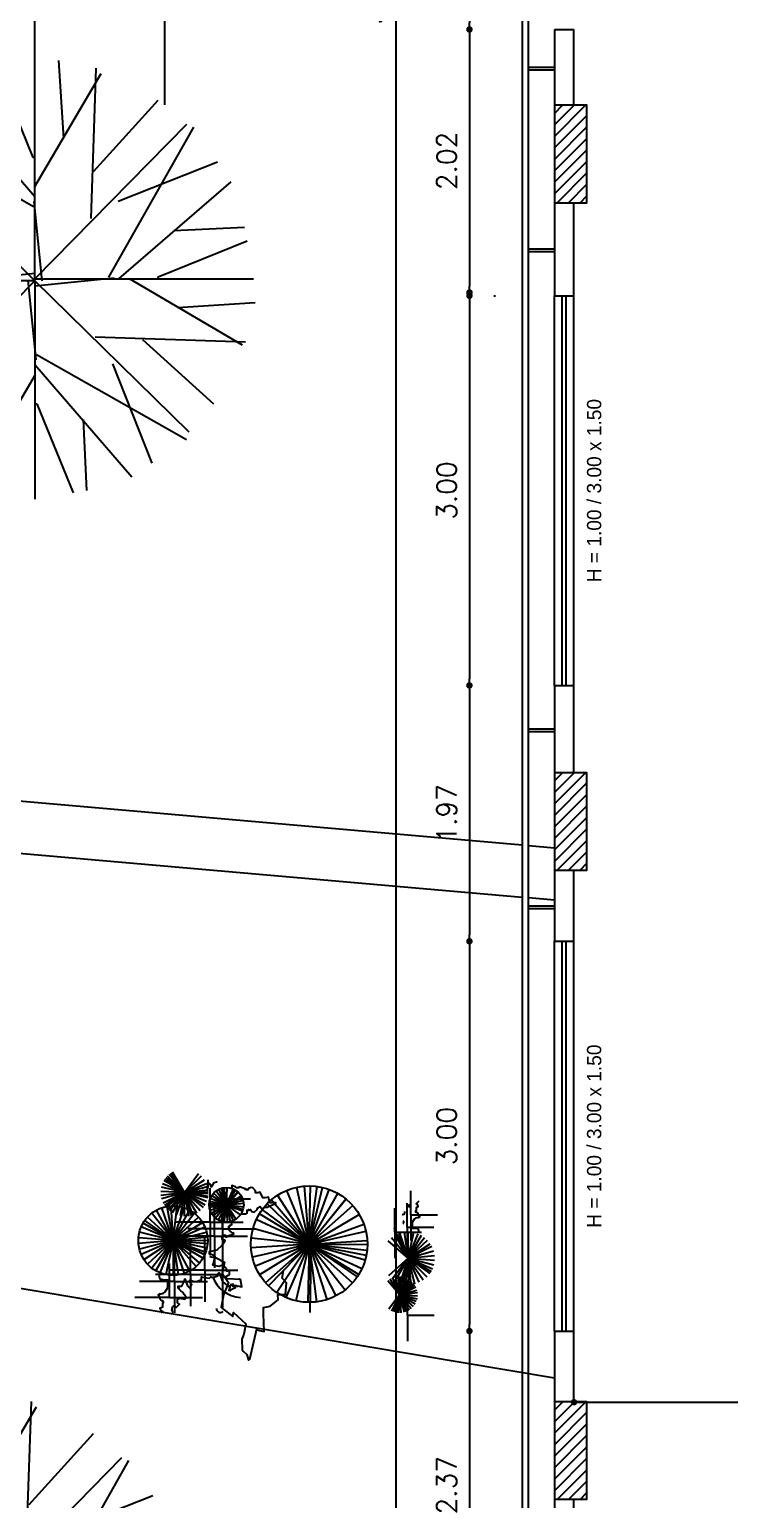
# Model space of a CAD drawing. Header units: millimetres. Extents: x 387 to 811, y 539 to 827.
# Drawn here: x 631.27 to 636.66, y 744.02 to 755.33 of the extents above; entities that cross this region are included whole.
import ezdxf
from ezdxf.enums import TextEntityAlignment as Align

# ---------------------------------------------------------------- set-up
doc = ezdxf.new("R2010")
doc.units = ezdxf.units.MM
for name, color, linetype in [('cuvas de nível', 51, 'Continuous'), ('ESQUADRIAS', 6, 'Continuous'), ('LINHA FINA', 8, 'Continuous'), ('MOBILIARIO', 3, 'Continuous'), ('parede vista', 2, 'Continuous'), ('PAREDES EM CORTE', 5, 'Continuous'), ('pilar', 4, 'Continuous'), ('TEXTO', 4, 'Continuous'), ('vegetação', 112, 'Continuous')]:
    doc.layers.add(name, color=color, linetype=linetype)
doc.styles.add('ROMANS', font='romans')
doc.dimstyles.new('Cotas_trabalho', dxfattribs={"dimtxt": 0.15, "dimasz": 0.05, "dimexe": 0.2, "dimexo": 0.2, "dimgap": 0.1, "dimtad": 1, "dimzin": 4, "dimdsep": 46, "dimtxsty": 'ROMANS', "dimblk": 'DOT', "dimcen": 0.5, "dimclrd": 256, "dimclre": 256, "dimclrt": 256, "dimadec": 0, "dimazin": 0, "dimtfac": 0.666667, "dimtmove": 2, "dimatfit": 0, "dimldrblk": 'DOT', "dimfxl": 1, "dimtolj": 1, "dimtzin": 4, "dimarcsym": 0})

# ---------------------------------------------------------------- blocks, each defined once
blk = doc.blocks.new('T2', base_point=(179.76, 122.92))
for p, q in [((166.66, 160.66), (165.76, 179.9)), ((179.27, 156.4), (169.42, 180.59)), ((179.76, 122.92), (179.76, 182.32)), ((187.6, 161.67), (186.23, 182.74)), ((179.77, 145.68), (153.43, 176.25)), ((179.68, 148.48), (197.76, 179.21)), ((158.72, 145.53), (148.04, 172.54)), ((137.87, 164.08), (179.76, 122.92)), ((179.38, 143.01), (138.6, 166.06)), ((150.5, 138.92), (131.2, 156.4)), ((179.76, 156.27), (179.27, 156.4)), ((181.73, 122.9), (179.52, 144.47)), ((163.39, 138.18), (122.51, 139.57))]:
    blk.add_line(p, q)
blk = doc.blocks.new('AHUA1PL2')
for p, q in [((-0.371, 1.069), (-0.397, 1.614)), ((-0.014, 0.948), (-0.293, 1.634)), ((-0.002, 0.724), (0.51, 1.595)), ((0, 0), (0, 1.683)), ((0.222, 1.098), (0.183, 1.695)), ((0, 0.645), (-0.746, 1.511)), ((-0.596, 0.641), (-0.899, 1.406)), ((-1.187, 1.166), (0, 0)), ((-0.011, 0.569), (-1.166, 1.222)), ((-0.829, 0.453), (-1.376, 0.948)), ((0, 0.945), (-0.014, 0.948)), ((0.056, -0.001), (-0.007, 0.61)), ((-0.464, 0.432), (-1.622, 0.472))]:
    blk.add_line(p, q)
at = {"xscale": 0.02833333322, "yscale": 0.02833333322, "zscale": 0.02833333322}
for p, rotation in [((0, 0.015), 269.9999999999999), ((0, 0), 89.99999999999999), ((0, 0), 180)]:
    blk.add_blockref('T2', p, dxfattribs=dict(at, rotation=rotation))
blk = doc.blocks.new('_DOT')
at = {"color": 0, "linetype": 'ByBlock'}
blk.add_line((-0.5, 0), (-1, 0), dxfattribs=at)
at = {"color": 0, "linetype": 'ByBlock', "const_width": 0.5}
blk.add_lwpolyline([(-0.25, 0, 1), (0.25, 0, 1)], format="xyb", close=True, dxfattribs=at)
blk = doc.blocks.new('*D276')
at = {"lineweight": -2}
blk.add_line((634.659, 758.284), (634.659, 755.384), dxfattribs=at)
at = {"layer": 'Defpoints', "color": 0}
for p in [(634.659, 758.334), (634.659, 755.334), (634.659, 755.334)]:
    blk.add_point(p, dxfattribs=at)
at = {"lineweight": -2, "xscale": 0.05, "yscale": 0.05, "zscale": 0.05}
for p, rotation in [((634.659, 758.334), 90), ((634.659, 755.334), 270)]:
    blk.add_blockref('_DOT', p, dxfattribs=dict(at, rotation=rotation))
at = {"insert": (634.484, 756.834), "char_height": 0.15, "attachment_point": 5, "rotation": 90, "style": 'ROMANS'}
blk.add_mtext('\\A1;3.00', dxfattribs=at)
blk = doc.blocks.new('*D277')
at = {"lineweight": -2}
blk.add_line((634.659, 755.284), (634.659, 753.359), dxfattribs=at)
at = {"layer": 'Defpoints', "color": 0}
for p in [(634.659, 755.334), (634.659, 753.309), (634.659, 753.309)]:
    blk.add_point(p, dxfattribs=at)
at = {"lineweight": -2, "xscale": 0.05, "yscale": 0.05, "zscale": 0.05}
for p, rotation in [((634.659, 755.334), 90), ((634.659, 753.309), 270)]:
    blk.add_blockref('_DOT', p, dxfattribs=dict(at, rotation=rotation))
at = {"insert": (634.484, 754.322), "char_height": 0.15, "attachment_point": 5, "rotation": 90, "style": 'ROMANS'}
blk.add_mtext('\\A1;2.02', dxfattribs=at)
blk = doc.blocks.new('*D278')
at = {"lineweight": -2}
for p, q in [((634.659, 753.234), (634.659, 750.334)), ((634.846, 753.284), (634.859, 753.284))]:
    blk.add_line(p, q, dxfattribs=at)
at = {"layer": 'Defpoints', "color": 0}
for p in [(634.646, 753.284), (634.659, 750.284), (634.659, 750.284)]:
    blk.add_point(p, dxfattribs=at)
at = {"lineweight": -2, "xscale": 0.05, "yscale": 0.05, "zscale": 0.05}
for p, rotation in [((634.659, 753.284), 90), ((634.659, 750.284), 270)]:
    blk.add_blockref('_DOT', p, dxfattribs=dict(at, rotation=rotation))
at = {"insert": (634.484, 751.784), "char_height": 0.15, "attachment_point": 5, "rotation": 90, "style": 'ROMANS'}
blk.add_mtext('\\A1;3.00', dxfattribs=at)
blk = doc.blocks.new('*D279')
at = {"lineweight": -2}
blk.add_line((634.659, 750.234), (634.659, 748.364), dxfattribs=at)
at = {"layer": 'Defpoints', "color": 0}
for p in [(634.659, 750.284), (634.659, 748.314), (634.659, 748.314)]:
    blk.add_point(p, dxfattribs=at)
at = {"lineweight": -2, "xscale": 0.05, "yscale": 0.05, "zscale": 0.05}
for p, rotation in [((634.659, 750.284), 90), ((634.659, 748.314), 270)]:
    blk.add_blockref('_DOT', p, dxfattribs=dict(at, rotation=rotation))
at = {"insert": (634.484, 749.299), "char_height": 0.15, "attachment_point": 5, "rotation": 90, "style": 'ROMANS'}
blk.add_mtext('\\A1;1.97', dxfattribs=at)
blk = doc.blocks.new('*D280')
at = {"lineweight": -2}
blk.add_line((634.659, 748.264), (634.659, 745.364), dxfattribs=at)
at = {"layer": 'Defpoints', "color": 0}
for p in [(634.659, 748.314), (634.659, 745.314), (634.659, 745.314)]:
    blk.add_point(p, dxfattribs=at)
at = {"lineweight": -2, "xscale": 0.05, "yscale": 0.05, "zscale": 0.05}
for p, rotation in [((634.659, 748.314), 90), ((634.659, 745.314), 270)]:
    blk.add_blockref('_DOT', p, dxfattribs=dict(at, rotation=rotation))
at = {"insert": (634.484, 746.814), "char_height": 0.15, "attachment_point": 5, "rotation": 90, "style": 'ROMANS'}
blk.add_mtext('\\A1;3.00', dxfattribs=at)
blk = doc.blocks.new('*D281')
at = {"lineweight": -2}
blk.add_line((634.659, 745.264), (634.659, 742.99), dxfattribs=at)
at = {"layer": 'Defpoints', "color": 0}
for p in [(634.659, 745.314), (634.659, 742.94), (634.659, 742.94)]:
    blk.add_point(p, dxfattribs=at)
at = {"lineweight": -2, "xscale": 0.05, "yscale": 0.05, "zscale": 0.05}
for p, rotation in [((634.659, 745.314), 90), ((634.659, 742.94), 270)]:
    blk.add_blockref('_DOT', p, dxfattribs=dict(at, rotation=rotation))
at = {"insert": (634.484, 744.127), "char_height": 0.15, "attachment_point": 5, "rotation": 90, "style": 'ROMANS'}
blk.add_mtext('\\A1;2.37', dxfattribs=at)
blk = doc.blocks.new('*D284')
at = {"lineweight": -2}
for p, q in [((634.093, 773.11), (634.093, 738.21)), ((634.281, 738.16), (634.293, 738.16))]:
    blk.add_line(p, q, dxfattribs=at)
at = {"layer": 'Defpoints', "color": 0}
for p in [(634.093, 773.16), (634.081, 738.16), (634.093, 738.16)]:
    blk.add_point(p, dxfattribs=at)
at = {"lineweight": -2, "xscale": 0.05, "yscale": 0.05, "zscale": 0.05}
for p, rotation in [((634.093, 773.16), 90), ((634.093, 738.16), 270)]:
    blk.add_blockref('_DOT', p, dxfattribs=dict(at, rotation=rotation))
at = {"insert": (633.918, 755.66), "char_height": 0.15, "attachment_point": 5, "rotation": 90, "style": 'ROMANS'}
blk.add_mtext('\\A1;35.00', dxfattribs=at)
blk = doc.blocks.new('*D289')
at = {"lineweight": -2}
blk.add_line((635.514, 744.766), (641.264, 744.766), dxfattribs=at)
at = {"layer": 'Defpoints', "color": 0}
for p in [(635.464, 744.766, 54), (641.314, 744.766, 54), (641.314, 744.766)]:
    blk.add_point(p, dxfattribs=at)
at = {"lineweight": -2, "xscale": 0.05, "yscale": 0.05, "zscale": 0.05, "rotation": 180}
blk.add_blockref('_DOT', (635.464, 744.766), dxfattribs=at)
at = {"lineweight": -2, "xscale": 0.05, "yscale": 0.05, "zscale": 0.05}
blk.add_blockref('_DOT', (641.314, 744.766), dxfattribs=at)
at = {"insert": (638.389, 744.941), "char_height": 0.15, "attachment_point": 5, "style": 'ROMANS'}
blk.add_mtext('\\A1;5.85', dxfattribs=at)

msp = doc.modelspace()

# ---------------------------------------------------------------- hatches: boundary and pattern name
at = {"layer": 'pilar'}
h = msp.add_hatch(dxfattribs=at)
h.set_pattern_fill('ANSI31', color=8, scale=0.5, style=0)
h.set_pattern_definition([(45, (-452.20881, 833.80247), (-0.044194174, 0.044194174), [])])
h.paths.add_polyline_path([(635.564, 754.75), (635.314, 754.75), (635.314, 754), (635.564, 754)])
h = msp.add_hatch(dxfattribs=at)
h.set_pattern_fill('ANSI31', color=8, scale=0.5, style=0)
h.set_pattern_definition([(45, (-452.20881, 828.663334), (-0.044194174, 0.044194174), [])])
h.paths.add_polyline_path([(635.564, 749.611), (635.314, 749.611), (635.314, 748.861), (635.564, 748.861)])
h = msp.add_hatch(dxfattribs=at)
h.set_pattern_fill('ANSI31', color=8, scale=0.5, style=0)
h.set_pattern_definition([(45, (-452.20881, 823.818526), (-0.044194174, 0.044194174), [])])
h.paths.add_polyline_path([(635.564, 744.766), (635.314, 744.766), (635.314, 744.016), (635.564, 744.016)])

# ---------------------------------------------------------------- linework, layer by layer
at = {"layer": 'cuvas de nível'}
msp.add_polyline3d([(613.381, 748.495, 82.966), (620.708, 747.293, 82.966), (628.768, 746.053, 82.966), (635.314, 744.954, 82.966)], dxfattribs=at)
at = {"layer": 'ESQUADRIAS'}
for p, q in [((635.374, 750.284, 54), (635.374, 753.284, 54)), ((635.404, 750.284, 54), (635.404, 753.284, 54)), ((635.374, 745.314, 54), (635.374, 748.314, 54)), ((635.404, 745.314, 54), (635.404, 748.314, 54))]:
    msp.add_line(p, q, dxfattribs=at)
at = {"layer": 'ESQUADRIAS', "elevation": 54}
msp.add_lwpolyline([(635.114, 739.386), (635.114, 771.986), (635.064, 771.986), (635.064, 739.386)], close=True, dxfattribs=at)
at = {"layer": 'LINHA FINA'}
for p, q in [((632.314, 754.753, 54), (632.314, 767.807, 54)), ((631.314, 755.083, 54), (631.314, 767.477, 54))]:
    msp.add_line(p, q, dxfattribs=at)
at = {"layer": 'MOBILIARIO'}
for p, q in [((613.117, 750.977, 31.966), (635.064, 749.057, 31.966)), ((613.494, 750.542, 92.273), (635.064, 748.655, 32.657)), ((635.114, 749.052, 31.966), (635.314, 749.035, 31.966)), ((635.114, 748.651, 32.518), (635.314, 748.633, 31.966))]:
    msp.add_line(p, q, dxfattribs=at)
at = {"layer": 'parede vista'}
for p, q in [((635.114, 755.044, 54), (635.314, 755.044, 54)), ((635.114, 755.024, 54), (635.314, 755.024, 54)), ((635.114, 753.644, 54), (635.314, 753.644, 54)), ((635.114, 753.624, 54), (635.314, 753.624, 54)), ((635.314, 750.284, 54), (635.314, 753.284, 54)), ((635.464, 750.284, 54), (635.464, 753.284, 54)), ((635.114, 749.95, 54), (635.314, 749.95, 54)), ((635.114, 749.93, 54), (635.314, 749.93, 54)), ((635.114, 748.587, 54), (635.314, 748.587, 54)), ((635.114, 748.567, 54), (635.314, 748.567, 54)), ((635.314, 745.314, 54), (635.314, 748.314, 54)), ((635.464, 745.314, 54), (635.464, 748.314, 54))]:
    msp.add_line(p, q, dxfattribs=at)
at = {"layer": 'PAREDES EM CORTE'}
for p, q in [((635.314, 755.334, 54), (635.314, 754.75, 54)), ((635.314, 755.334, 54), (635.464, 755.334, 54)), ((635.464, 754.75, 54), (635.464, 755.334, 54)), ((635.314, 754, 54), (635.314, 753.284, 54)), ((635.464, 753.284, 54), (635.464, 754, 54)), ((635.314, 753.284, 54), (635.464, 753.284, 54)), ((635.314, 753.284, 54), (635.464, 753.284, 54)), ((635.314, 750.284, 54), (635.314, 749.611, 54)), ((635.314, 750.284, 54), (635.464, 750.284, 54)), ((635.314, 750.284, 54), (635.464, 750.284, 54)), ((635.464, 749.611, 54), (635.464, 750.284, 54)), ((635.314, 748.861, 54), (635.314, 748.314, 54)), ((635.464, 748.314, 54), (635.464, 748.861, 54)), ((635.314, 748.314, 54), (635.464, 748.314, 54)), ((635.314, 745.314, 54), (635.314, 744.766, 54)), ((635.314, 745.314, 54), (635.464, 745.314, 54)), ((635.464, 744.766, 54), (635.464, 745.314, 54)), ((635.314, 744.016, 54), (635.314, 742.94, 54)), ((635.464, 742.94, 54), (635.464, 744.016, 54))]:
    msp.add_line(p, q, dxfattribs=at)
at = {"layer": 'pilar', "elevation": 54}
for points in [[(635.314, 754), (635.564, 754), (635.564, 754.75), (635.314, 754.75)], [(635.314, 748.861), (635.564, 748.861), (635.564, 749.611), (635.314, 749.611)], [(635.314, 744.019), (635.564, 744.019), (635.564, 744.769), (635.314, 744.769)]]:
    msp.add_lwpolyline(points, close=True, dxfattribs=at)
at = {"layer": 'vegetação'}
for p, q in [((632.466, 746.38, 31.966), (632.295, 746.446, 31.966)), ((632.466, 746.38, 31.966), (632.295, 746.446, 31.966)), ((632.466, 746.38, 31.966), (632.308, 746.473, 31.966)), ((632.466, 746.38, 31.966), (632.308, 746.473, 31.966)), ((632.466, 746.38, 31.966), (632.314, 746.482, 31.966)), ((632.466, 746.38, 31.966), (632.314, 746.482, 31.966)), ((632.466, 746.38, 31.966), (632.324, 746.495, 31.966)), ((632.466, 746.38, 31.966), (632.324, 746.495, 31.966)), ((632.466, 746.38, 31.966), (632.334, 746.507, 31.966)), ((632.466, 746.38, 31.966), (632.334, 746.507, 31.966)), ((632.466, 746.38, 31.966), (632.347, 746.519, 31.966)), ((632.466, 746.38, 31.966), (632.347, 746.519, 31.966)), ((632.466, 746.38, 31.966), (632.359, 746.528, 31.966)), ((632.466, 746.38, 31.966), (632.359, 746.528, 31.966)), ((632.466, 746.38, 31.966), (632.372, 746.537, 31.966)), ((632.466, 746.38, 31.966), (632.372, 746.537, 31.966)), ((632.466, 746.38, 31.966), (632.574, 746.527, 31.966)), ((632.466, 746.38, 31.966), (632.574, 746.527, 31.966)), ((632.466, 746.38, 31.966), (632.595, 746.509, 31.966)), ((632.466, 746.38, 31.966), (632.595, 746.509, 31.966)), ((632.466, 746.38, 31.966), (632.619, 746.479, 31.966)), ((632.466, 746.38, 31.966), (632.619, 746.479, 31.966)), ((632.466, 746.38, 31.966), (632.619, 746.479, 31.966)), ((632.466, 746.38, 31.966), (632.619, 746.479, 31.966)), ((632.466, 746.38, 31.966), (632.634, 746.45, 31.966)), ((632.466, 746.38, 31.966), (632.634, 746.45, 31.966)), ((632.466, 746.38, 31.966), (632.283, 746.387, 31.966)), ((632.466, 746.38, 31.966), (632.283, 746.387, 31.966)), ((632.466, 746.38, 31.966), (632.284, 746.357, 31.966)), ((632.466, 746.38, 31.966), (632.284, 746.357, 31.966)), ((632.466, 746.38, 31.966), (632.288, 746.422, 31.966)), ((632.466, 746.38, 31.966), (632.288, 746.422, 31.966)), ((632.466, 746.38, 31.966), (632.289, 746.332, 31.966)), ((632.466, 746.38, 31.966), (632.289, 746.332, 31.966)), ((632.466, 746.38, 31.966), (632.301, 746.299, 31.966)), ((632.466, 746.38, 31.966), (632.301, 746.299, 31.966)), ((632.466, 746.38, 31.966), (632.312, 746.28, 31.966)), ((632.466, 746.38, 31.966), (632.312, 746.28, 31.966)), ((632.466, 746.38, 31.966), (632.322, 746.267, 31.966)), ((632.466, 746.38, 31.966), (632.322, 746.267, 31.966)), ((632.466, 746.38, 31.966), (632.336, 746.25, 31.966)), ((632.466, 746.38, 31.966), (632.336, 746.25, 31.966)), ((632.466, 746.38, 31.966), (632.35, 746.238, 31.966)), ((632.466, 746.38, 31.966), (632.35, 746.238, 31.966)), ((632.466, 746.38, 31.966), (632.37, 746.223, 31.966)), ((632.466, 746.38, 31.966), (632.37, 746.223, 31.966)), ((632.466, 746.38, 31.966), (632.4, 746.209, 31.966)), ((632.466, 746.38, 31.966), (632.4, 746.209, 31.966)), ((632.466, 746.38, 31.966), (632.431, 746.2, 31.966)), ((632.466, 746.38, 31.966), (632.431, 746.2, 31.966)), ((632.466, 746.38, 31.966), (632.464, 746.197, 31.966)), ((632.466, 746.38, 31.966), (632.464, 746.197, 31.966)), ((632.466, 746.38, 31.966), (632.642, 746.427, 31.966)), ((632.466, 746.38, 31.966), (632.642, 746.427, 31.966)), ((632.466, 746.38, 31.966), (632.647, 746.402, 31.966)), ((632.466, 746.38, 31.966), (632.647, 746.402, 31.966)), ((632.466, 746.38, 31.966), (632.648, 746.386, 31.966)), ((632.466, 746.38, 31.966), (632.648, 746.386, 31.966)), ((632.466, 746.38, 31.966), (632.585, 746.241, 31.966)), ((632.466, 746.38, 31.966), (632.558, 746.222, 31.966)), ((632.466, 746.38, 31.966), (632.636, 746.314, 31.966)), ((632.466, 746.38, 31.966), (632.623, 746.286, 31.966)), ((632.466, 746.38, 31.966), (632.608, 746.264, 31.966)), ((632.466, 746.38, 31.966), (632.608, 746.264, 31.966)), ((632.466, 746.38, 31.966), (632.647, 746.353, 31.966)), ((632.466, 746.38, 31.966), (632.648, 746.372, 31.966)), ((632.466, 746.38, 31.966), (632.645, 746.342, 31.966)), ((632.466, 746.38, 31.966), (632.497, 746.199, 31.966)), ((632.466, 746.38, 31.966), (632.513, 746.203, 31.966)), ((632.466, 746.38, 31.966), (632.528, 746.208, 31.966)), ((632.466, 746.38, 31.966), (632.585, 746.241, 31.966)), ((632.466, 746.38, 31.966), (632.558, 746.222, 31.966)), ((632.466, 746.38, 31.966), (632.636, 746.314, 31.966)), ((632.466, 746.38, 31.966), (632.623, 746.286, 31.966)), ((632.466, 746.38, 31.966), (632.608, 746.264, 31.966)), ((632.466, 746.38, 31.966), (632.608, 746.264, 31.966)), ((632.466, 746.38, 31.966), (632.647, 746.353, 31.966)), ((632.466, 746.38, 31.966), (632.648, 746.372, 31.966)), ((632.466, 746.38, 31.966), (632.645, 746.342, 31.966)), ((632.466, 746.38, 31.966), (632.497, 746.199, 31.966)), ((632.466, 746.38, 31.966), (632.513, 746.203, 31.966)), ((632.466, 746.38, 31.966), (632.528, 746.208, 31.966)), ((632.664, 746.153, 31.966), (632.664, 746.414, 31.966)), ((632.664, 746.153, 31.966), (632.664, 746.414, 31.966)), ((632.788, 746.286, 31.966), (632.664, 746.334, 31.966)), ((632.788, 746.286, 31.966), (632.664, 746.334, 31.966)), ((632.788, 746.286, 31.966), (632.674, 746.356, 31.966)), ((632.788, 746.286, 31.966), (632.674, 746.356, 31.966)), ((632.788, 746.286, 31.966), (632.689, 746.375, 31.966)), ((632.788, 746.286, 31.966), (632.689, 746.375, 31.966)), ((632.973, 746.33, 31.966), (632.705, 746.33, 31.966)), ((632.973, 746.33, 31.966), (632.705, 746.33, 31.966)), ((632.788, 746.286, 31.966), (632.706, 746.392, 31.966)), ((632.788, 746.286, 31.966), (632.706, 746.392, 31.966)), ((632.788, 746.286, 31.966), (632.73, 746.406, 31.966)), ((632.788, 746.286, 31.966), (632.73, 746.406, 31.966)), ((632.788, 746.286, 31.966), (632.75, 746.414, 31.966)), ((632.788, 746.286, 31.966), (632.75, 746.414, 31.966)), ((632.759, 746.422, 31.966), (632.759, 745.496, 31.966)), ((632.759, 746.422, 31.966), (632.759, 745.496, 31.966)), ((632.759, 746.101, 31.966), (632.759, 746.361, 31.966)), ((632.759, 746.101, 31.966), (632.759, 746.361, 31.966)), ((632.788, 746.286, 31.966), (632.772, 746.419, 31.966)), ((632.788, 746.286, 31.966), (632.772, 746.419, 31.966)), ((632.788, 746.286, 31.966), (632.794, 746.42, 31.966)), ((632.788, 746.286, 31.966), (632.794, 746.42, 31.966)), ((632.788, 746.286, 31.966), (632.842, 746.409, 31.966)), ((632.788, 746.286, 31.966), (632.842, 746.409, 31.966)), ((632.788, 746.286, 31.966), (632.857, 746.401, 31.966)), ((632.788, 746.286, 31.966), (632.857, 746.401, 31.966)), ((632.788, 746.286, 31.966), (632.875, 746.388, 31.966)), ((632.788, 746.286, 31.966), (632.875, 746.388, 31.966)), ((632.788, 746.286, 31.966), (632.882, 746.382, 31.966)), ((632.788, 746.286, 31.966), (632.882, 746.382, 31.966)), ((632.788, 746.286, 31.966), (632.903, 746.355, 31.966)), ((632.788, 746.286, 31.966), (632.903, 746.355, 31.966)), ((632.788, 746.286, 31.966), (632.909, 746.343, 31.966)), ((632.788, 746.286, 31.966), (632.909, 746.343, 31.966)), ((633.425, 745.983, 31.966), (633.181, 746.359, 31.966)), ((633.425, 745.983, 31.966), (633.181, 746.359, 31.966)), ((633.425, 745.983, 31.966), (633.252, 746.396, 31.966)), ((633.425, 745.983, 31.966), (633.252, 746.396, 31.966)), ((633.425, 745.983, 31.966), (633.329, 746.42, 31.966)), ((633.425, 745.983, 31.966), (633.329, 746.42, 31.966)), ((633.425, 745.983, 31.966), (633.388, 746.429, 31.966)), ((633.425, 745.983, 31.966), (633.388, 746.429, 31.966)), ((633.425, 745.983, 31.966), (633.435, 746.431, 31.966)), ((633.425, 745.983, 31.966), (633.435, 746.431, 31.966)), ((633.425, 745.983, 31.966), (633.488, 746.426, 31.966)), ((633.425, 745.983, 31.966), (633.488, 746.426, 31.966)), ((633.425, 745.983, 31.966), (633.528, 746.419, 31.966)), ((633.425, 745.983, 31.966), (633.528, 746.419, 31.966)), ((633.425, 745.983, 31.966), (633.58, 746.403, 31.966)), ((633.425, 745.983, 31.966), (633.58, 746.403, 31.966)), ((633.425, 745.983, 31.966), (633.647, 746.372, 31.966)), ((633.425, 745.983, 31.966), (633.647, 746.372, 31.966)), ((633.425, 745.983, 31.966), (633.707, 746.331, 31.966)), ((633.425, 745.983, 31.966), (633.707, 746.331, 31.966)), ((633.425, 745.983, 31.966), (633.708, 746.33, 31.966)), ((633.425, 745.983, 31.966), (633.708, 746.33, 31.966)), ((634.209, 746.208, 54), (634.209, 746.393, 54)), ((632.377, 746.01, 31.966), (632.213, 746.221, 31.966)), ((632.377, 746.01, 31.966), (632.213, 746.221, 31.966)), ((632.377, 746.01, 31.966), (632.25, 746.245, 31.966)), ((632.377, 746.01, 31.966), (632.25, 746.245, 31.966)), ((632.377, 746.01, 31.966), (632.291, 746.262, 31.966)), ((632.377, 746.01, 31.966), (632.291, 746.262, 31.966)), ((632.377, 746.01, 31.966), (632.333, 746.273, 31.966)), ((632.377, 746.01, 31.966), (632.333, 746.273, 31.966)), ((632.377, 746.01, 31.966), (632.362, 746.276, 31.966)), ((632.377, 746.01, 31.966), (632.362, 746.276, 31.966)), ((632.377, 746.01, 31.966), (632.409, 746.275, 31.966)), ((632.377, 746.01, 31.966), (632.409, 746.275, 31.966)), ((632.377, 746.01, 31.966), (632.464, 746.262, 31.966)), ((632.377, 746.01, 31.966), (632.464, 746.262, 31.966)), ((632.377, 746.01, 31.966), (632.504, 746.245, 31.966)), ((632.377, 746.01, 31.966), (632.504, 746.245, 31.966)), ((632.377, 746.01, 31.966), (632.541, 746.221, 31.966)), ((632.377, 746.01, 31.966), (632.541, 746.221, 31.966)), ((632.788, 746.286, 31.966), (632.655, 746.294, 31.966)), ((632.788, 746.286, 31.966), (632.655, 746.294, 31.966)), ((632.788, 746.286, 31.966), (632.655, 746.281, 31.966)), ((632.788, 746.286, 31.966), (632.655, 746.281, 31.966)), ((632.788, 746.286, 31.966), (632.657, 746.311, 31.966)), ((632.788, 746.286, 31.966), (632.657, 746.311, 31.966)), ((632.788, 746.286, 31.966), (632.657, 746.264, 31.966)), ((632.788, 746.286, 31.966), (632.657, 746.264, 31.966)), ((632.788, 746.286, 31.966), (632.663, 746.241, 31.966)), ((632.788, 746.286, 31.966), (632.663, 746.241, 31.966)), ((632.788, 746.286, 31.966), (632.673, 746.219, 31.966)), ((632.788, 746.286, 31.966), (632.673, 746.219, 31.966)), ((632.788, 746.286, 31.966), (632.687, 746.2, 31.966)), ((632.788, 746.286, 31.966), (632.687, 746.2, 31.966)), ((632.697, 746.044, 31.966), (632.697, 746.304, 31.966)), ((632.697, 746.044, 31.966), (632.697, 746.304, 31.966)), ((632.788, 746.286, 31.966), (632.704, 746.183, 31.966)), ((632.788, 746.286, 31.966), (632.704, 746.183, 31.966)), ((632.788, 746.286, 31.966), (632.704, 746.183, 31.966)), ((632.788, 746.286, 31.966), (632.704, 746.183, 31.966)), ((632.788, 746.286, 31.966), (632.724, 746.17, 31.966)), ((632.788, 746.286, 31.966), (632.724, 746.17, 31.966)), ((632.788, 746.286, 31.966), (632.746, 746.16, 31.966)), ((632.788, 746.286, 31.966), (632.746, 746.16, 31.966)), ((632.788, 746.286, 31.966), (632.769, 746.154, 31.966)), ((632.788, 746.286, 31.966), (632.769, 746.154, 31.966)), ((632.788, 746.286, 31.966), (632.917, 746.321, 31.966)), ((632.788, 746.286, 31.966), (632.917, 746.321, 31.966)), ((632.788, 746.286, 31.966), (632.917, 746.321, 31.966)), ((632.788, 746.286, 31.966), (632.917, 746.321, 31.966)), ((632.788, 746.286, 31.966), (632.921, 746.297, 31.966)), ((632.788, 746.286, 31.966), (632.921, 746.297, 31.966)), ((632.788, 746.286, 31.966), (632.921, 746.27, 31.966)), ((632.788, 746.286, 31.966), (632.913, 746.239, 31.966)), ((632.788, 746.286, 31.966), (632.917, 746.25, 31.966)), ((632.788, 746.286, 31.966), (632.793, 746.153, 31.966)), ((632.788, 746.286, 31.966), (632.817, 746.156, 31.966)), ((632.788, 746.286, 31.966), (632.896, 746.207, 31.966)), ((632.788, 746.286, 31.966), (632.861, 746.174, 31.966)), ((632.788, 746.286, 31.966), (632.84, 746.163, 31.966)), ((632.788, 746.286, 31.966), (632.861, 746.174, 31.966)), ((632.788, 746.286, 31.966), (632.921, 746.27, 31.966)), ((632.788, 746.286, 31.966), (632.913, 746.239, 31.966)), ((632.788, 746.286, 31.966), (632.917, 746.25, 31.966)), ((632.788, 746.286, 31.966), (632.793, 746.153, 31.966)), ((632.788, 746.286, 31.966), (632.817, 746.156, 31.966)), ((632.788, 746.286, 31.966), (632.896, 746.207, 31.966)), ((632.788, 746.286, 31.966), (632.861, 746.174, 31.966)), ((632.788, 746.286, 31.966), (632.84, 746.163, 31.966)), ((632.788, 746.286, 31.966), (632.861, 746.174, 31.966)), ((633.425, 745.983, 31.966), (633.042, 746.216, 31.966)), ((633.425, 745.983, 31.966), (633.042, 746.216, 31.966)), ((633.425, 745.983, 31.966), (633.064, 746.249, 31.966)), ((633.425, 745.983, 31.966), (633.064, 746.249, 31.966)), ((633.425, 745.983, 31.966), (633.102, 746.293, 31.966)), ((633.425, 745.983, 31.966), (633.102, 746.293, 31.966)), ((633.425, 745.983, 31.966), (633.133, 746.323, 31.966)), ((633.425, 745.983, 31.966), (633.133, 746.323, 31.966)), ((633.425, 745.983, 31.966), (633.761, 746.279, 31.966)), ((633.425, 745.983, 31.966), (633.761, 746.279, 31.966)), ((634.085, 746.074, 54), (634.085, 746.259, 54)), ((634.18, 746.114, 54), (634.18, 746.299, 54)), ((632.377, 746.01, 31.966), (632.133, 746.117, 31.966)), ((632.377, 746.01, 31.966), (632.133, 746.117, 31.966)), ((632.377, 746.01, 31.966), (632.146, 746.144, 31.966)), ((632.377, 746.01, 31.966), (632.146, 746.144, 31.966)), ((632.377, 746.01, 31.966), (632.159, 746.164, 31.966)), ((632.377, 746.01, 31.966), (632.159, 746.164, 31.966)), ((632.377, 746.01, 31.966), (632.181, 746.191, 31.966)), ((632.377, 746.01, 31.966), (632.181, 746.191, 31.966)), ((632.377, 746.01, 31.966), (632.574, 746.191, 31.966)), ((632.377, 746.01, 31.966), (632.574, 746.191, 31.966)), ((632.377, 746.01, 31.966), (632.605, 746.15, 31.966)), ((632.377, 746.01, 31.966), (632.605, 746.15, 31.966)), ((632.377, 746.01, 31.966), (632.622, 746.117, 31.966)), ((632.377, 746.01, 31.966), (632.622, 746.117, 31.966)), ((632.664, 746.153, 31.966), (632.396, 746.153, 31.966)), ((632.664, 746.153, 31.966), (632.396, 746.153, 31.966)), ((632.664, 746.153, 31.966), (632.664, 745.911, 31.966)), ((632.664, 746.153, 31.966), (632.918, 746.153, 31.966)), ((632.664, 746.153, 31.966), (632.664, 745.911, 31.966)), ((632.664, 746.153, 31.966), (632.918, 746.153, 31.966)), ((633.425, 745.983, 31.966), (632.993, 746.102, 31.966)), ((633.425, 745.983, 31.966), (632.993, 746.102, 31.966)), ((633.425, 745.983, 31.966), (633.018, 746.172, 31.966)), ((633.425, 745.983, 31.966), (633.018, 746.172, 31.966)), ((633.425, 745.983, 31.966), (633.811, 746.21, 31.966)), ((633.425, 745.983, 31.966), (633.811, 746.21, 31.966)), ((633.425, 745.983, 31.966), (633.846, 746.137, 31.966)), ((633.425, 745.983, 31.966), (633.846, 746.137, 31.966)), ((634.18, 746.114, 54), (634.18, 745.916, 54)), ((634.18, 746.114, 54), (634.384, 746.114, 54)), ((634.209, 746.208, 54), (634.209, 746.01, 54)), ((634.209, 746.208, 54), (634.413, 746.208, 54)), ((632.377, 746.01, 31.966), (632.111, 746.032, 31.966)), ((632.377, 746.01, 31.966), (632.111, 746.032, 31.966)), ((632.377, 746.01, 31.966), (632.111, 745.988, 31.966)), ((632.377, 746.01, 31.966), (632.111, 745.988, 31.966)), ((632.377, 746.01, 31.966), (632.119, 746.075, 31.966)), ((632.377, 746.01, 31.966), (632.119, 746.075, 31.966)), ((632.377, 746.01, 31.966), (632.119, 745.944, 31.966)), ((632.377, 746.01, 31.966), (632.119, 745.944, 31.966)), ((632.377, 746.01, 31.966), (632.133, 745.903, 31.966)), ((632.377, 746.01, 31.966), (632.133, 745.903, 31.966)), ((632.377, 746.01, 31.966), (632.154, 745.864, 31.966)), ((632.377, 746.01, 31.966), (632.154, 745.864, 31.966)), ((632.377, 746.01, 31.966), (632.181, 745.829, 31.966)), ((632.377, 746.01, 31.966), (632.181, 745.829, 31.966)), ((632.377, 746.01, 31.966), (632.213, 745.799, 31.966)), ((632.377, 746.01, 31.966), (632.213, 745.799, 31.966)), ((632.377, 746.01, 31.966), (632.244, 745.779, 31.966)), ((632.377, 746.01, 31.966), (632.244, 745.779, 31.966)), ((632.377, 746.01, 31.966), (632.276, 745.763, 31.966)), ((632.377, 746.01, 31.966), (632.276, 745.763, 31.966)), ((632.377, 746.01, 31.966), (632.322, 745.749, 31.966)), ((632.377, 746.01, 31.966), (632.322, 745.749, 31.966)), ((632.377, 746.01, 31.966), (632.322, 745.749, 31.966)), ((632.377, 746.01, 31.966), (632.322, 745.749, 31.966)), ((632.377, 746.01, 31.966), (632.636, 746.075, 31.966)), ((632.377, 746.01, 31.966), (632.636, 746.075, 31.966)), ((632.377, 746.01, 31.966), (632.643, 746.038, 31.966)), ((632.377, 746.01, 31.966), (632.643, 746.038, 31.966)), ((632.377, 746.01, 31.966), (632.644, 746.014, 31.966)), ((632.377, 746.01, 31.966), (632.644, 746.014, 31.966)), ((632.377, 746.01, 31.966), (632.638, 745.954, 31.966)), ((632.377, 746.01, 31.966), (632.643, 745.988, 31.966)), ((632.377, 746.01, 31.966), (632.464, 745.757, 31.966)), ((632.377, 746.01, 31.966), (632.504, 745.775, 31.966)), ((632.377, 746.01, 31.966), (632.581, 745.837, 31.966)), ((632.377, 746.01, 31.966), (632.556, 745.811, 31.966)), ((632.377, 746.01, 31.966), (632.622, 745.903, 31.966)), ((632.377, 746.01, 31.966), (632.608, 745.876, 31.966)), ((632.377, 746.01, 31.966), (632.608, 745.876, 31.966)), ((632.377, 746.01, 31.966), (632.629, 745.92, 31.966)), ((632.377, 746.01, 31.966), (632.377, 745.743, 31.966)), ((632.377, 746.01, 31.966), (632.417, 745.746, 31.966)), ((632.377, 746.01, 31.966), (632.638, 745.954, 31.966)), ((632.377, 746.01, 31.966), (632.643, 745.988, 31.966)), ((632.377, 746.01, 31.966), (632.464, 745.757, 31.966)), ((632.377, 746.01, 31.966), (632.504, 745.775, 31.966)), ((632.377, 746.01, 31.966), (632.581, 745.837, 31.966)), ((632.377, 746.01, 31.966), (632.556, 745.811, 31.966)), ((632.377, 746.01, 31.966), (632.622, 745.903, 31.966)), ((632.377, 746.01, 31.966), (632.608, 745.876, 31.966)), ((632.377, 746.01, 31.966), (632.608, 745.876, 31.966)), ((632.377, 746.01, 31.966), (632.629, 745.92, 31.966)), ((632.377, 746.01, 31.966), (632.377, 745.743, 31.966)), ((632.377, 746.01, 31.966), (632.417, 745.746, 31.966)), ((632.697, 746.044, 31.966), (632.429, 746.044, 31.966)), ((632.697, 746.044, 31.966), (632.429, 746.044, 31.966)), ((632.759, 746.101, 31.966), (632.491, 746.101, 31.966)), ((632.759, 746.101, 31.966), (632.491, 746.101, 31.966)), ((632.512, 745.749, 31.966), (632.512, 746.009, 31.966)), ((632.512, 745.749, 31.966), (632.512, 746.009, 31.966)), ((632.621, 745.782, 31.966), (632.621, 746.042, 31.966)), ((632.621, 745.782, 31.966), (632.621, 746.042, 31.966)), ((632.697, 746.044, 31.966), (632.951, 746.044, 31.966)), ((632.697, 746.044, 31.966), (632.697, 745.801, 31.966)), ((632.697, 746.044, 31.966), (632.951, 746.044, 31.966)), ((632.697, 746.044, 31.966), (632.697, 745.801, 31.966)), ((632.759, 746.101, 31.966), (633.013, 746.101, 31.966)), ((632.759, 746.101, 31.966), (632.759, 745.858, 31.966)), ((632.759, 746.101, 31.966), (633.013, 746.101, 31.966)), ((632.759, 746.101, 31.966), (632.759, 745.858, 31.966)), ((633.425, 745.983, 31.966), (632.979, 746.029, 31.966)), ((633.425, 745.983, 31.966), (632.979, 746.029, 31.966)), ((633.425, 745.983, 31.966), (633.862, 746.083, 31.966)), ((633.425, 745.983, 31.966), (633.862, 746.083, 31.966)), ((633.425, 745.983, 31.966), (633.872, 746.01, 31.966)), ((633.425, 745.983, 31.966), (633.872, 746.01, 31.966)), ((634.188, 745.875, 54), (634.033, 746.007, 54)), ((634.188, 745.875, 54), (634.059, 746.032, 54)), ((634.085, 746.074, 54), (634.085, 745.876, 54)), ((634.085, 746.074, 54), (634.29, 746.074, 54)), ((634.188, 745.875, 54), (634.089, 746.053, 54)), ((634.188, 745.875, 54), (634.091, 746.054, 54)), ((634.188, 745.875, 54), (634.105, 746.061, 54)), ((634.188, 745.875, 54), (634.122, 746.067, 54)), ((634.188, 745.875, 54), (634.158, 746.076, 54)), ((634.188, 745.875, 54), (634.188, 746.078, 54)), ((634.188, 745.875, 54), (634.23, 746.074, 54)), ((634.188, 745.875, 54), (634.23, 746.074, 54)), ((634.188, 745.875, 54), (634.265, 746.063, 54)), ((634.188, 745.875, 54), (634.29, 746.051, 54)), ((634.188, 745.875, 54), (634.313, 746.035, 54)), ((634.188, 745.875, 54), (634.337, 746.013, 54)), ((632.388, 745.696, 31.966), (632.388, 745.956, 31.966)), ((632.388, 745.696, 31.966), (632.388, 745.956, 31.966)), ((633.425, 745.983, 31.966), (632.977, 745.955, 31.966)), ((633.425, 745.983, 31.966), (632.977, 745.955, 31.966)), ((633.425, 745.983, 31.966), (632.988, 745.882, 31.966)), ((633.425, 745.983, 31.966), (632.988, 745.882, 31.966)), ((633.425, 745.983, 31.966), (633.011, 745.812, 31.966)), ((633.425, 745.983, 31.966), (633.011, 745.812, 31.966)), ((633.425, 745.983, 31.966), (633.044, 745.746, 31.966)), ((633.425, 745.983, 31.966), (633.044, 745.746, 31.966)), ((633.425, 745.983, 31.966), (633.089, 745.686, 31.966)), ((633.425, 745.983, 31.966), (633.089, 745.686, 31.966)), ((633.425, 745.983, 31.966), (633.113, 745.661, 31.966)), ((633.425, 745.983, 31.966), (633.113, 745.661, 31.966)), ((633.425, 745.983, 31.966), (633.175, 745.611, 31.966)), ((633.425, 745.983, 31.966), (633.175, 745.611, 31.966)), ((633.425, 745.983, 31.966), (633.245, 745.572, 31.966)), ((633.425, 745.983, 31.966), (633.245, 745.572, 31.966)), ((633.425, 745.983, 31.966), (633.322, 745.547, 31.966)), ((633.425, 745.983, 31.966), (633.322, 745.547, 31.966)), ((633.425, 745.983, 31.966), (633.322, 745.547, 31.966)), ((633.425, 745.983, 31.966), (633.322, 745.547, 31.966)), ((633.425, 745.983, 31.966), (633.415, 745.535, 31.966)), ((633.425, 745.983, 31.966), (633.415, 745.535, 31.966)), ((633.425, 745.983, 31.966), (633.63, 745.584, 31.966)), ((633.425, 745.983, 31.966), (633.795, 745.73, 31.966)), ((633.425, 745.983, 31.966), (633.808, 745.75, 31.966)), ((633.425, 745.983, 31.966), (633.76, 745.685, 31.966)), ((633.425, 745.983, 31.966), (633.808, 745.75, 31.966)), ((633.425, 745.983, 31.966), (633.702, 745.63, 31.966)), ((633.425, 745.983, 31.966), (633.831, 745.794, 31.966)), ((633.425, 745.983, 31.966), (633.857, 745.863, 31.966)), ((633.425, 745.983, 31.966), (633.561, 745.556, 31.966)), ((633.425, 745.983, 31.966), (633.871, 745.936, 31.966)), ((633.425, 745.983, 31.966), (633.865, 745.899, 31.966)), ((633.425, 745.983, 31.966), (633.873, 745.979, 31.966)), ((633.425, 745.983, 31.966), (633.482, 745.538, 31.966)), ((633.425, 745.983, 31.966), (633.63, 745.584, 31.966)), ((633.425, 745.983, 31.966), (633.795, 745.73, 31.966)), ((633.425, 745.983, 31.966), (633.808, 745.75, 31.966)), ((633.425, 745.983, 31.966), (633.76, 745.685, 31.966)), ((633.425, 745.983, 31.966), (633.808, 745.75, 31.966)), ((633.425, 745.983, 31.966), (633.702, 745.63, 31.966)), ((633.425, 745.983, 31.966), (633.831, 745.794, 31.966)), ((633.425, 745.983, 31.966), (633.857, 745.863, 31.966)), ((633.425, 745.983, 31.966), (633.561, 745.556, 31.966)), ((633.425, 745.983, 31.966), (633.871, 745.936, 31.966)), ((633.425, 745.983, 31.966), (633.865, 745.899, 31.966)), ((633.425, 745.983, 31.966), (633.873, 745.979, 31.966)), ((633.425, 745.983, 31.966), (633.482, 745.538, 31.966)), ((633.432, 745.456, 31.966), (633.441, 745.893, 31.966)), ((633.432, 745.456, 31.966), (633.441, 745.893, 31.966)), ((634.188, 745.875, 54), (634.358, 745.986, 54)), ((634.188, 745.875, 54), (634.37, 745.966, 54)), ((634.188, 745.875, 54), (634.383, 745.932, 54)), ((634.188, 745.875, 54), (634.39, 745.896, 54)), ((634.188, 745.875, 54), (634.39, 745.896, 54)), ((632.35, 745.572, 31.966), (632.35, 745.833, 31.966)), ((632.35, 745.572, 31.966), (632.35, 745.833, 31.966)), ((632.621, 745.782, 31.966), (632.353, 745.782, 31.966)), ((632.621, 745.782, 31.966), (632.353, 745.782, 31.966)), ((632.621, 745.782, 31.966), (632.621, 745.539, 31.966)), ((632.621, 745.782, 31.966), (632.875, 745.782, 31.966)), ((632.621, 745.782, 31.966), (632.621, 745.539, 31.966)), ((632.621, 745.782, 31.966), (632.875, 745.782, 31.966)), ((634.188, 745.875, 54), (634.037, 745.739, 54)), ((634.188, 745.875, 54), (634.063, 745.714, 54)), ((634.188, 745.875, 54), (634.086, 745.699, 54)), ((634.188, 745.875, 54), (634.122, 745.683, 54)), ((634.188, 745.875, 54), (634.145, 745.676, 54)), ((634.188, 745.875, 54), (634.163, 745.673, 54)), ((634.188, 745.875, 54), (634.209, 745.673, 54)), ((634.188, 745.875, 54), (634.236, 745.677, 54)), ((634.188, 745.875, 54), (634.27, 745.689, 54)), ((634.188, 745.875, 54), (634.354, 745.758, 54)), ((634.188, 745.875, 54), (634.33, 745.73, 54)), ((634.188, 745.875, 54), (634.302, 745.707, 54)), ((634.188, 745.875, 54), (634.364, 745.773, 54)), ((634.188, 745.875, 54), (634.374, 745.793, 54)), ((634.188, 745.875, 54), (634.391, 745.86, 54)), ((634.188, 745.875, 54), (634.385, 745.824, 54)), ((634.188, 745.875, 54), (634.188, 745.672, 54)), ((632.388, 745.696, 31.966), (632.12, 745.696, 31.966)), ((632.388, 745.696, 31.966), (632.12, 745.696, 31.966)), ((632.512, 745.749, 31.966), (632.243, 745.749, 31.966)), ((632.512, 745.749, 31.966), (632.243, 745.749, 31.966)), ((632.388, 745.696, 31.966), (632.642, 745.696, 31.966)), ((632.388, 745.696, 31.966), (632.388, 745.454, 31.966)), ((632.388, 745.696, 31.966), (632.642, 745.696, 31.966)), ((632.388, 745.696, 31.966), (632.388, 745.454, 31.966)), ((632.512, 745.749, 31.966), (632.512, 745.506, 31.966)), ((632.512, 745.749, 31.966), (632.766, 745.749, 31.966)), ((632.512, 745.749, 31.966), (632.512, 745.506, 31.966)), ((632.512, 745.749, 31.966), (632.766, 745.749, 31.966)), ((634.121, 745.593, 54), (634.031, 745.7, 54)), ((634.121, 745.593, 54), (634.049, 745.713, 54)), ((634.121, 745.593, 54), (634.07, 745.723, 54)), ((634.121, 745.593, 54), (634.092, 745.73, 54)), ((634.121, 745.593, 54), (634.115, 745.733, 54)), ((634.121, 745.593, 54), (634.128, 745.733, 54)), ((634.121, 745.593, 54), (634.147, 745.73, 54)), ((634.121, 745.593, 54), (634.171, 745.723, 54)), ((634.121, 745.593, 54), (634.193, 745.712, 54)), ((634.121, 745.593, 54), (634.208, 745.702, 54)), ((634.121, 745.593, 54), (634.219, 745.692, 54)), ((634.121, 745.593, 54), (634.23, 745.679, 54)), ((634.121, 745.593, 54), (634.238, 745.669, 54)), ((634.121, 745.593, 54), (634.246, 745.655, 54)), ((632.35, 745.572, 31.966), (632.082, 745.572, 31.966)), ((632.35, 745.572, 31.966), (632.082, 745.572, 31.966)), ((632.35, 745.572, 31.966), (632.604, 745.572, 31.966)), ((632.35, 745.572, 31.966), (632.604, 745.572, 31.966)), ((634.121, 745.593, 54), (634.038, 745.481, 54)), ((634.121, 745.593, 54), (634.059, 745.468, 54)), ((634.121, 745.593, 54), (634.071, 745.463, 54)), ((634.121, 745.593, 54), (634.081, 745.46, 54)), ((634.121, 745.593, 54), (634.103, 745.455, 54)), ((634.121, 745.593, 54), (634.113, 745.454, 54)), ((634.121, 745.593, 54), (634.255, 745.629, 54)), ((634.121, 745.593, 54), (634.259, 745.611, 54)), ((634.121, 745.593, 54), (634.227, 745.503, 54)), ((634.121, 745.593, 54), (634.24, 745.522, 54)), ((634.121, 745.593, 54), (634.25, 745.543, 54)), ((634.121, 745.593, 54), (634.26, 745.586, 54)), ((634.121, 745.593, 54), (634.256, 745.561, 54)), ((634.121, 745.593, 54), (634.211, 745.487, 54)), ((634.121, 745.593, 54), (634.171, 745.464, 54)), ((634.121, 745.593, 54), (634.157, 745.459, 54)), ((634.121, 745.593, 54), (634.132, 745.455, 54)), ((634.121, 745.593, 54), (634.157, 745.459, 54)), ((634.121, 745.593, 54), (634.192, 745.474, 54)), ((634.183, 745.436, 54), (634.183, 745.62, 54)), ((634.183, 745.436, 54), (634.388, 745.436, 54)), ((634.183, 745.436, 54), (634.183, 745.237, 54))]:
    msp.add_line(p, q, dxfattribs=at)
for points, elevation in [([(632.645, 746.477), (632.64, 746.396), (632.655, 746.453), (632.669, 746.439), (632.669, 746.425), (632.678, 746.43), (632.693, 746.458), (632.693, 746.458), (632.712, 746.463), (632.716, 746.463)], 31.966), ([(632.645, 746.477), (632.64, 746.396), (632.655, 746.453), (632.669, 746.439), (632.669, 746.425), (632.678, 746.43), (632.693, 746.458), (632.693, 746.458), (632.712, 746.463), (632.716, 746.463)], 31.966), ([(632.907, 746.215), (632.94, 746.215), (632.949, 746.22), (632.949, 746.239), (632.949, 746.244), (632.973, 746.249), (632.983, 746.234), (633.002, 746.23), (633.026, 746.249), (633.026, 746.253), (633.03, 746.263), (633.049, 746.273), (633.049, 746.273), (633.064, 746.253), (633.087, 746.268), (633.102, 746.268), (633.135, 746.282), (633.163, 746.292), (633.168, 746.301), (633.14, 746.301), (633.125, 746.301), (633.121, 746.311), (633.111, 746.344), (633.083, 746.339), (633.073, 746.339), (633.068, 746.339), (633.054, 746.373), (633.049, 746.382), (633.03, 746.377), (633.03, 746.377), (633.011, 746.377), (633.011, 746.392), (632.992, 746.415), (632.978, 746.42), (632.959, 746.411), (632.954, 746.401), (632.888, 746.425), (632.883, 746.415), (632.869, 746.415), (632.859, 746.425), (632.831, 746.434), (632.831, 746.42)], 31.966), ([(632.907, 746.215), (632.94, 746.215), (632.949, 746.22), (632.949, 746.239), (632.949, 746.244), (632.973, 746.249), (632.983, 746.234), (633.002, 746.23), (633.026, 746.249), (633.026, 746.253), (633.03, 746.263), (633.049, 746.273), (633.049, 746.273), (633.064, 746.253), (633.087, 746.268), (633.102, 746.268), (633.135, 746.282), (633.163, 746.292), (633.168, 746.301), (633.14, 746.301), (633.125, 746.301), (633.121, 746.311), (633.111, 746.344), (633.083, 746.339), (633.073, 746.339), (633.068, 746.339), (633.054, 746.373), (633.049, 746.382), (633.03, 746.377), (633.03, 746.377), (633.011, 746.377), (633.011, 746.392), (632.992, 746.415), (632.978, 746.42), (632.959, 746.411), (632.954, 746.401), (632.888, 746.425), (632.883, 746.415), (632.869, 746.415), (632.859, 746.425), (632.831, 746.434), (632.831, 746.42)], 31.966), ([(632.93, 746.411), (632.93, 746.407), (632.932, 746.407), (632.936, 746.407), (632.937, 746.407), (632.938, 746.406), (632.94, 746.405), (632.941, 746.404), (632.945, 746.403), (632.946, 746.403), (632.953, 746.401), (632.956, 746.405), (632.956, 746.406), (632.961, 746.411)], 31.966), ([(632.93, 746.411), (632.93, 746.407), (632.932, 746.407), (632.936, 746.407), (632.937, 746.407), (632.938, 746.406), (632.94, 746.405), (632.941, 746.404), (632.945, 746.403), (632.946, 746.403), (632.953, 746.401), (632.956, 746.405), (632.956, 746.406), (632.961, 746.411)], 31.966), ([(634.27, 746.313), (634.248, 746.292), (634.256, 746.288), (634.263, 746.273), (634.263, 746.27), (634.248, 746.263), (634.248, 746.244), (634.245, 746.234), (634.259, 746.223), (634.263, 746.219), (634.263, 746.208), (634.274, 746.197), (634.274, 746.19), (634.245, 746.183), (634.234, 746.176), (634.219, 746.15), (634.219, 746.107), (634.234, 746.107), (634.256, 746.103), (634.263, 746.103), (634.267, 746.088), (634.267, 746.085), (634.267, 746.078), (634.267, 746.07)], 54), ([(632.378, 745.453), (632.374, 745.463), (632.369, 745.472), (632.374, 745.501), (632.388, 745.511), (632.402, 745.496), (632.426, 745.52), (632.412, 745.53), (632.412, 745.558), (632.426, 745.568), (632.469, 745.558), (632.483, 745.572), (632.474, 745.582), (632.464, 745.596), (632.455, 745.611), (632.44, 745.62), (632.417, 745.644), (632.417, 745.658), (632.445, 745.658), (632.464, 745.696), (632.469, 745.715), (632.488, 745.663), (632.507, 745.644), (632.521, 745.672), (632.507, 745.687), (632.507, 745.706), (632.54, 745.696), (632.559, 745.696), (632.597, 745.711), (632.597, 745.73), (632.616, 745.725), (632.659, 745.72), (632.669, 745.73), (632.683, 745.725), (632.721, 745.739), (632.731, 745.763), (632.759, 745.696), (632.797, 745.663), (632.816, 745.658), (632.807, 745.625), (632.859, 745.649), (632.821, 745.672), (632.907, 745.653), (632.897, 745.711), (632.792, 745.715), (632.778, 745.73), (632.811, 745.749), (632.811, 745.773), (632.802, 745.777), (632.788, 745.777), (632.788, 745.796), (632.778, 745.806), (632.759, 745.82), (632.731, 745.811), (632.683, 745.82), (632.688, 745.834), (632.702, 745.887), (632.693, 745.892), (632.678, 745.901), (632.659, 745.906), (632.659, 745.925), (632.683, 745.93), (632.716, 745.939), (632.759, 745.977), (632.778, 746.011), (632.759, 746.02), (632.754, 746.039), (632.769, 746.053), (632.792, 746.044), (632.845, 746.063), (632.816, 746.082), (632.807, 746.092), (632.807, 746.111), (632.807, 746.111), (632.807, 746.12), (632.831, 746.134), (632.826, 746.149)], 31.966), ([(632.378, 745.453), (632.374, 745.463), (632.369, 745.472), (632.374, 745.501), (632.388, 745.511), (632.402, 745.496), (632.426, 745.52), (632.412, 745.53), (632.412, 745.558), (632.426, 745.568), (632.469, 745.558), (632.483, 745.572), (632.474, 745.582), (632.464, 745.596), (632.455, 745.611), (632.44, 745.62), (632.417, 745.644), (632.417, 745.658), (632.445, 745.658), (632.464, 745.696), (632.469, 745.715), (632.488, 745.663), (632.507, 745.644), (632.521, 745.672), (632.507, 745.687), (632.507, 745.706), (632.54, 745.696), (632.559, 745.696), (632.597, 745.711), (632.597, 745.73), (632.616, 745.725), (632.659, 745.72), (632.669, 745.73), (632.683, 745.725), (632.721, 745.739), (632.731, 745.763), (632.759, 745.696), (632.797, 745.663), (632.816, 745.658), (632.807, 745.625), (632.859, 745.649), (632.821, 745.672), (632.907, 745.653), (632.897, 745.711), (632.792, 745.715), (632.778, 745.73), (632.811, 745.749), (632.811, 745.773), (632.802, 745.777), (632.788, 745.777), (632.788, 745.796), (632.778, 745.806), (632.759, 745.82), (632.731, 745.811), (632.683, 745.82), (632.688, 745.834), (632.702, 745.887), (632.693, 745.892), (632.678, 745.901), (632.659, 745.906), (632.659, 745.925), (632.683, 745.93), (632.716, 745.939), (632.759, 745.977), (632.778, 746.011), (632.759, 746.02), (632.754, 746.039), (632.769, 746.053), (632.792, 746.044), (632.845, 746.063), (632.816, 746.082), (632.807, 746.092), (632.807, 746.111), (632.807, 746.111), (632.807, 746.12), (632.831, 746.134), (632.826, 746.149)], 31.966), ([(632.658, 745.887), (632.708, 745.878), (632.773, 745.845), (632.763, 745.796), (632.756, 745.757), (632.804, 745.687), (632.766, 745.593), (632.748, 745.495), (632.837, 745.427), (632.842, 745.457), (632.937, 745.368), (632.923, 745.289), (632.906, 745.252), (632.91, 745.17), (632.918, 745.158), (632.944, 745.133), (632.957, 745.09), (632.968, 745.098), (633.022, 745.332), (633.02, 745.322), (633.079, 745.311), (633.074, 745.444), (633.073, 745.495), (633.126, 745.505), (633.186, 745.555), (633.183, 745.596), (633.244, 745.595), (633.251, 745.685), (633.217, 745.722), (633.228, 745.78)], 31.966), ([(632.658, 745.887), (632.708, 745.878), (632.773, 745.845), (632.763, 745.796), (632.756, 745.757), (632.804, 745.687), (632.766, 745.593), (632.748, 745.495), (632.837, 745.427), (632.842, 745.457), (632.937, 745.368), (632.923, 745.289), (632.906, 745.252), (632.91, 745.17), (632.918, 745.158), (632.944, 745.133), (632.957, 745.09), (632.968, 745.098), (633.022, 745.332), (633.02, 745.322), (633.079, 745.311), (633.074, 745.444), (633.073, 745.495), (633.126, 745.505), (633.186, 745.555), (633.183, 745.596), (633.244, 745.595), (633.251, 745.685), (633.217, 745.722), (633.228, 745.78)], 31.966), ([(632.288, 745.453), (632.298, 745.463), (632.288, 745.468), (632.279, 745.487), (632.279, 745.492), (632.298, 745.501), (632.298, 745.525), (632.303, 745.539), (632.284, 745.553), (632.279, 745.558), (632.279, 745.572), (632.264, 745.587), (632.264, 745.596), (632.303, 745.606), (632.317, 745.615), (632.336, 745.649), (632.336, 745.706), (632.317, 745.706), (632.288, 745.711), (632.279, 745.711), (632.274, 745.73), (632.274, 745.734), (632.274, 745.744), (632.274, 745.753)], 31.966), ([(632.288, 745.453), (632.298, 745.463), (632.288, 745.468), (632.279, 745.487), (632.279, 745.492), (632.298, 745.501), (632.298, 745.525), (632.303, 745.539), (632.284, 745.553), (632.279, 745.558), (632.279, 745.572), (632.264, 745.587), (632.264, 745.596), (632.303, 745.606), (632.317, 745.615), (632.336, 745.649), (632.336, 745.706), (632.317, 745.706), (632.288, 745.711), (632.279, 745.711), (632.274, 745.73), (632.274, 745.734), (632.274, 745.744), (632.274, 745.753)], 31.966)]:
    msp.add_lwpolyline(points, dxfattribs=dict(at, elevation=elevation))
for centre, radius in [((632.788, 746.286, 31.966), 0.133), ((632.788, 746.286, 31.966), 0.133), ((633.425, 745.983, 31.966), 0.448), ((633.425, 745.983, 31.966), 0.448), ((632.377, 746.01, 31.966), 0.267), ((632.377, 746.01, 31.966), 0.267)]:
    msp.add_circle(centre, radius, dxfattribs=at)
for centre, radius, start, end in [((632.959, 746.236, 31.966), 0.0104, 69.3864, 212.4939), ((632.959, 746.236, 31.966), 0.0104, 69.3864, 212.4939), ((632.965, 746.253, 31.966), 0.00712, 249.3864, 352.6024), ((632.965, 746.253, 31.966), 0.00712, 249.3864, 352.6024), ((634.148, 746.227, 54), 0.0149, 239.0874, 30.9821), ((634.17, 746.277, 54), 0.0234, 326.9917, 33.0083), ((634.252, 746.236, 54), 0.00903, 115.5153, 287.1789), ((632.822, 746.112, 31.966), 0.0161, 96.6816, 198.4392), ((632.822, 746.112, 31.966), 0.0161, 96.6816, 198.4392), ((634.082, 746.116, 54), 0.00851, 223.5466, 43.0514), ((634.144, 746.153, 54), 0.0107, 280.309, 58.7331), ((634.266, 746.194, 54), 0.00708, 239.7533, 42.9947), ((632.773, 746.032, 31.966), 0.0197, 119.0097, 219.1083), ((632.773, 746.032, 31.966), 0.0197, 119.0097, 219.1083), ((632.772, 746.034, 31.966), 0.0177, 347.8659, 119.0097), ((632.772, 746.034, 31.966), 0.0177, 347.8659, 119.0097), ((632.834, 746.068, 31.966), 0.00951, 262.3863, 55.1594), ((632.834, 746.068, 31.966), 0.00951, 262.3863, 55.1594), ((632.671, 745.913, 31.966), 0.0118, 155.5027, 254.8456), ((632.671, 745.913, 31.966), 0.0118, 155.5027, 254.8456), ((632.698, 745.828, 31.966), 0.0109, 137.8314, 272.8072), ((632.698, 745.828, 31.966), 0.0109, 137.8314, 272.8072), ((632.794, 745.783, 31.966), 0.00683, 145.8772, 315.4756), ((632.794, 745.783, 31.966), 0.00683, 145.8772, 315.4756), ((632.434, 745.645, 31.966), 0.0141, 100.309, 238.7331), ((632.434, 745.645, 31.966), 0.0141, 100.309, 238.7331), ((632.517, 745.693, 31.966), 0.0112, 43.5466, 223.0514), ((632.517, 745.693, 31.966), 0.0112, 43.5466, 223.0514), ((632.67, 745.722, 31.966), 0.00811, 57.2283, 172.375), ((632.67, 745.722, 31.966), 0.00811, 57.2283, 172.375), ((632.915, 745.82, 31.966), 0.25, 200.1038, 265.4803), ((632.915, 745.82, 31.966), 0.25, 200.1038, 265.4803), ((632.729, 745.75, 31.966), 0.00697, 18.2346, 193.6927), ((632.729, 745.75, 31.966), 0.00697, 18.2346, 193.6927), ((632.792, 745.727, 31.966), 0.00867, 96.4086, 263.5914), ((632.792, 745.727, 31.966), 0.00867, 96.4086, 263.5914), ((632.805, 745.652, 31.966), 0.00988, 309.13, 75.8986), ((632.805, 745.652, 31.966), 0.00988, 309.13, 75.8986), ((632.84, 745.667, 31.966), 0.00698, 67.2483, 268.5908), ((632.84, 745.667, 31.966), 0.00698, 67.2483, 268.5908), ((632.872, 745.675, 31.966), 0.0154, 199.5623, 303.5259), ((632.872, 745.675, 31.966), 0.0154, 199.5623, 303.5259), ((632.886, 745.699, 31.966), 0.0137, 352.1428, 114.0509), ((632.886, 745.699, 31.966), 0.0137, 352.1428, 114.0509), ((632.275, 745.59, 31.966), 0.00929, 59.7533, 222.9947), ((632.275, 745.59, 31.966), 0.00929, 59.7533, 222.9947), ((632.293, 745.536, 31.966), 0.0119, 295.5153, 107.1789), ((632.293, 745.536, 31.966), 0.0119, 295.5153, 107.1789), ((632.429, 745.548, 31.966), 0.0195, 59.0874, 210.9821), ((632.429, 745.548, 31.966), 0.0195, 59.0874, 210.9821), ((632.816, 745.633, 31.966), 0.0076, 190.177, 334.616), ((632.816, 745.633, 31.966), 0.0076, 190.177, 334.616), ((632.742, 745.49, 31.966), 0.0328, 184.5481, 308.6451), ((632.742, 745.49, 31.966), 0.0328, 184.5481, 308.6451)]:
    msp.add_arc(centre, radius, start, end, dxfattribs=at)

# ---------------------------------------------------------------- block references
for p in [(631.314, 753.4, 54), (630.815, 743.135, 31.966)]:
    msp.add_blockref('AHUA1PL2', p, dxfattribs=at)

# ---------------------------------------------------------------- texts
at = {"layer": 'TEXTO'}
for p in [(635.619, 751.784, 54), (635.619, 746.814, 54)]:
    msp.add_text('H = 1.00 / 3.00 x 1.50', height=0.11, rotation=90, dxfattribs=at).set_placement(p, align=Align.MIDDLE_CENTER)

# ---------------------------------------------------------------- dimensions: what is measured, and where the dimension line sits
for base, p1, p2, picture, middle in [((634.093, 738.16), (634.093, 773.16), (634.081, 738.16), '*D284', (633.918, 755.66)), ((634.659, 755.334), (634.659, 758.334), (634.659, 755.334), '*D276', (634.484, 756.834)), ((634.658679874, 753.309450151), (634.658679874, 755.334450151), (634.658679874, 753.309450151), '*D277', (634.483679874, 754.321950151)), ((634.659, 750.284), (634.646, 753.284), (634.659, 750.284), '*D278', (634.484, 751.784)), ((634.659, 748.314), (634.659, 750.284), (634.659, 748.314), '*D279', (634.484, 749.299)), ((634.659, 745.314), (634.659, 748.314), (634.659, 745.314), '*D280', (634.484, 746.814)), ((634.659, 742.94), (634.659, 745.314), (634.659, 742.94), '*D281', (634.484, 744.127))]:
    dim = msp.add_linear_dim(base=base, p1=p1, p2=p2, angle=90, dimstyle='Cotas_trabalho')
    dim.commit()
    dim.dimension.update_dxf_attribs({"geometry": picture, "text_midpoint": middle})
dim = msp.add_linear_dim(base=(641.314, 744.766), p1=(635.464, 744.766, 54), p2=(641.314, 744.766, 54), dimstyle='Cotas_trabalho')
dim.commit()
dim.dimension.update_dxf_attribs({"geometry": '*D289', "text_midpoint": (638.389, 744.941)})

doc.saveas('drawing.dxf')
